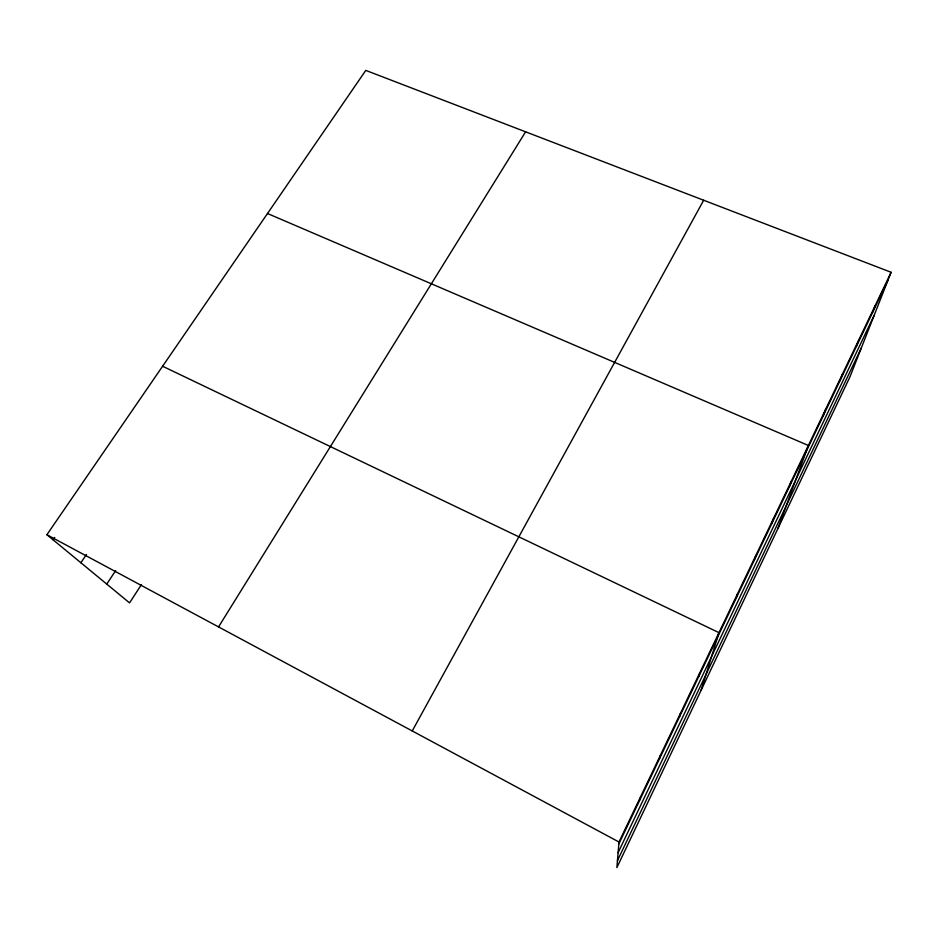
<?xml version="1.0" encoding="UTF-8"?>
<svg xmlns="http://www.w3.org/2000/svg" width="938" height="938" viewBox="0 0 938 938"><rect width="100%" height="100%" fill="white"/><g stroke="black" fill="none" stroke-linecap="round" stroke-linejoin="round"><path stroke-width="1.41" d="M891.1 272.278L618.986 842.007L616.876 867.603L849.945 376.865L891.1 272.278L365.785 70.397L46.9 534.719L129.55 602.888L141.45 584.573M639.493 800.653L639.915 798.179M659.695 758.338L660.364 755.36M679.44 716.984L680.355 713.525M698.751 676.544L699.877 672.628M701.132 690.18L718.977 632.658L162.602 366.242M736.096 598.327L737.643 593.566M754.152 560.49L755.911 555.331M771.833 523.463L773.78 517.917M789.139 487.209L791.262 481.311M777.825 528.715L808.38 445.48L267.494 213.512M823.177 415.933L825.639 409.343M839.909 380.887L842.523 373.981M856.277 346.579L859.056 339.368M872.328 312.987L875.248 305.471M618.107 852.665L874.216 315.191M617.45 860.65L861.33 347.951M618.822 843.954L888.04 280.075M412.239 730.96L703.664 200.251M218.554 626.924L525.608 131.824M106.756 584.093L115.644 570.644M80.891 562.753L86.472 554.452M53.079 539.819L54.721 537.427M46.9 534.719L618.986 842.007"/></g></svg>
